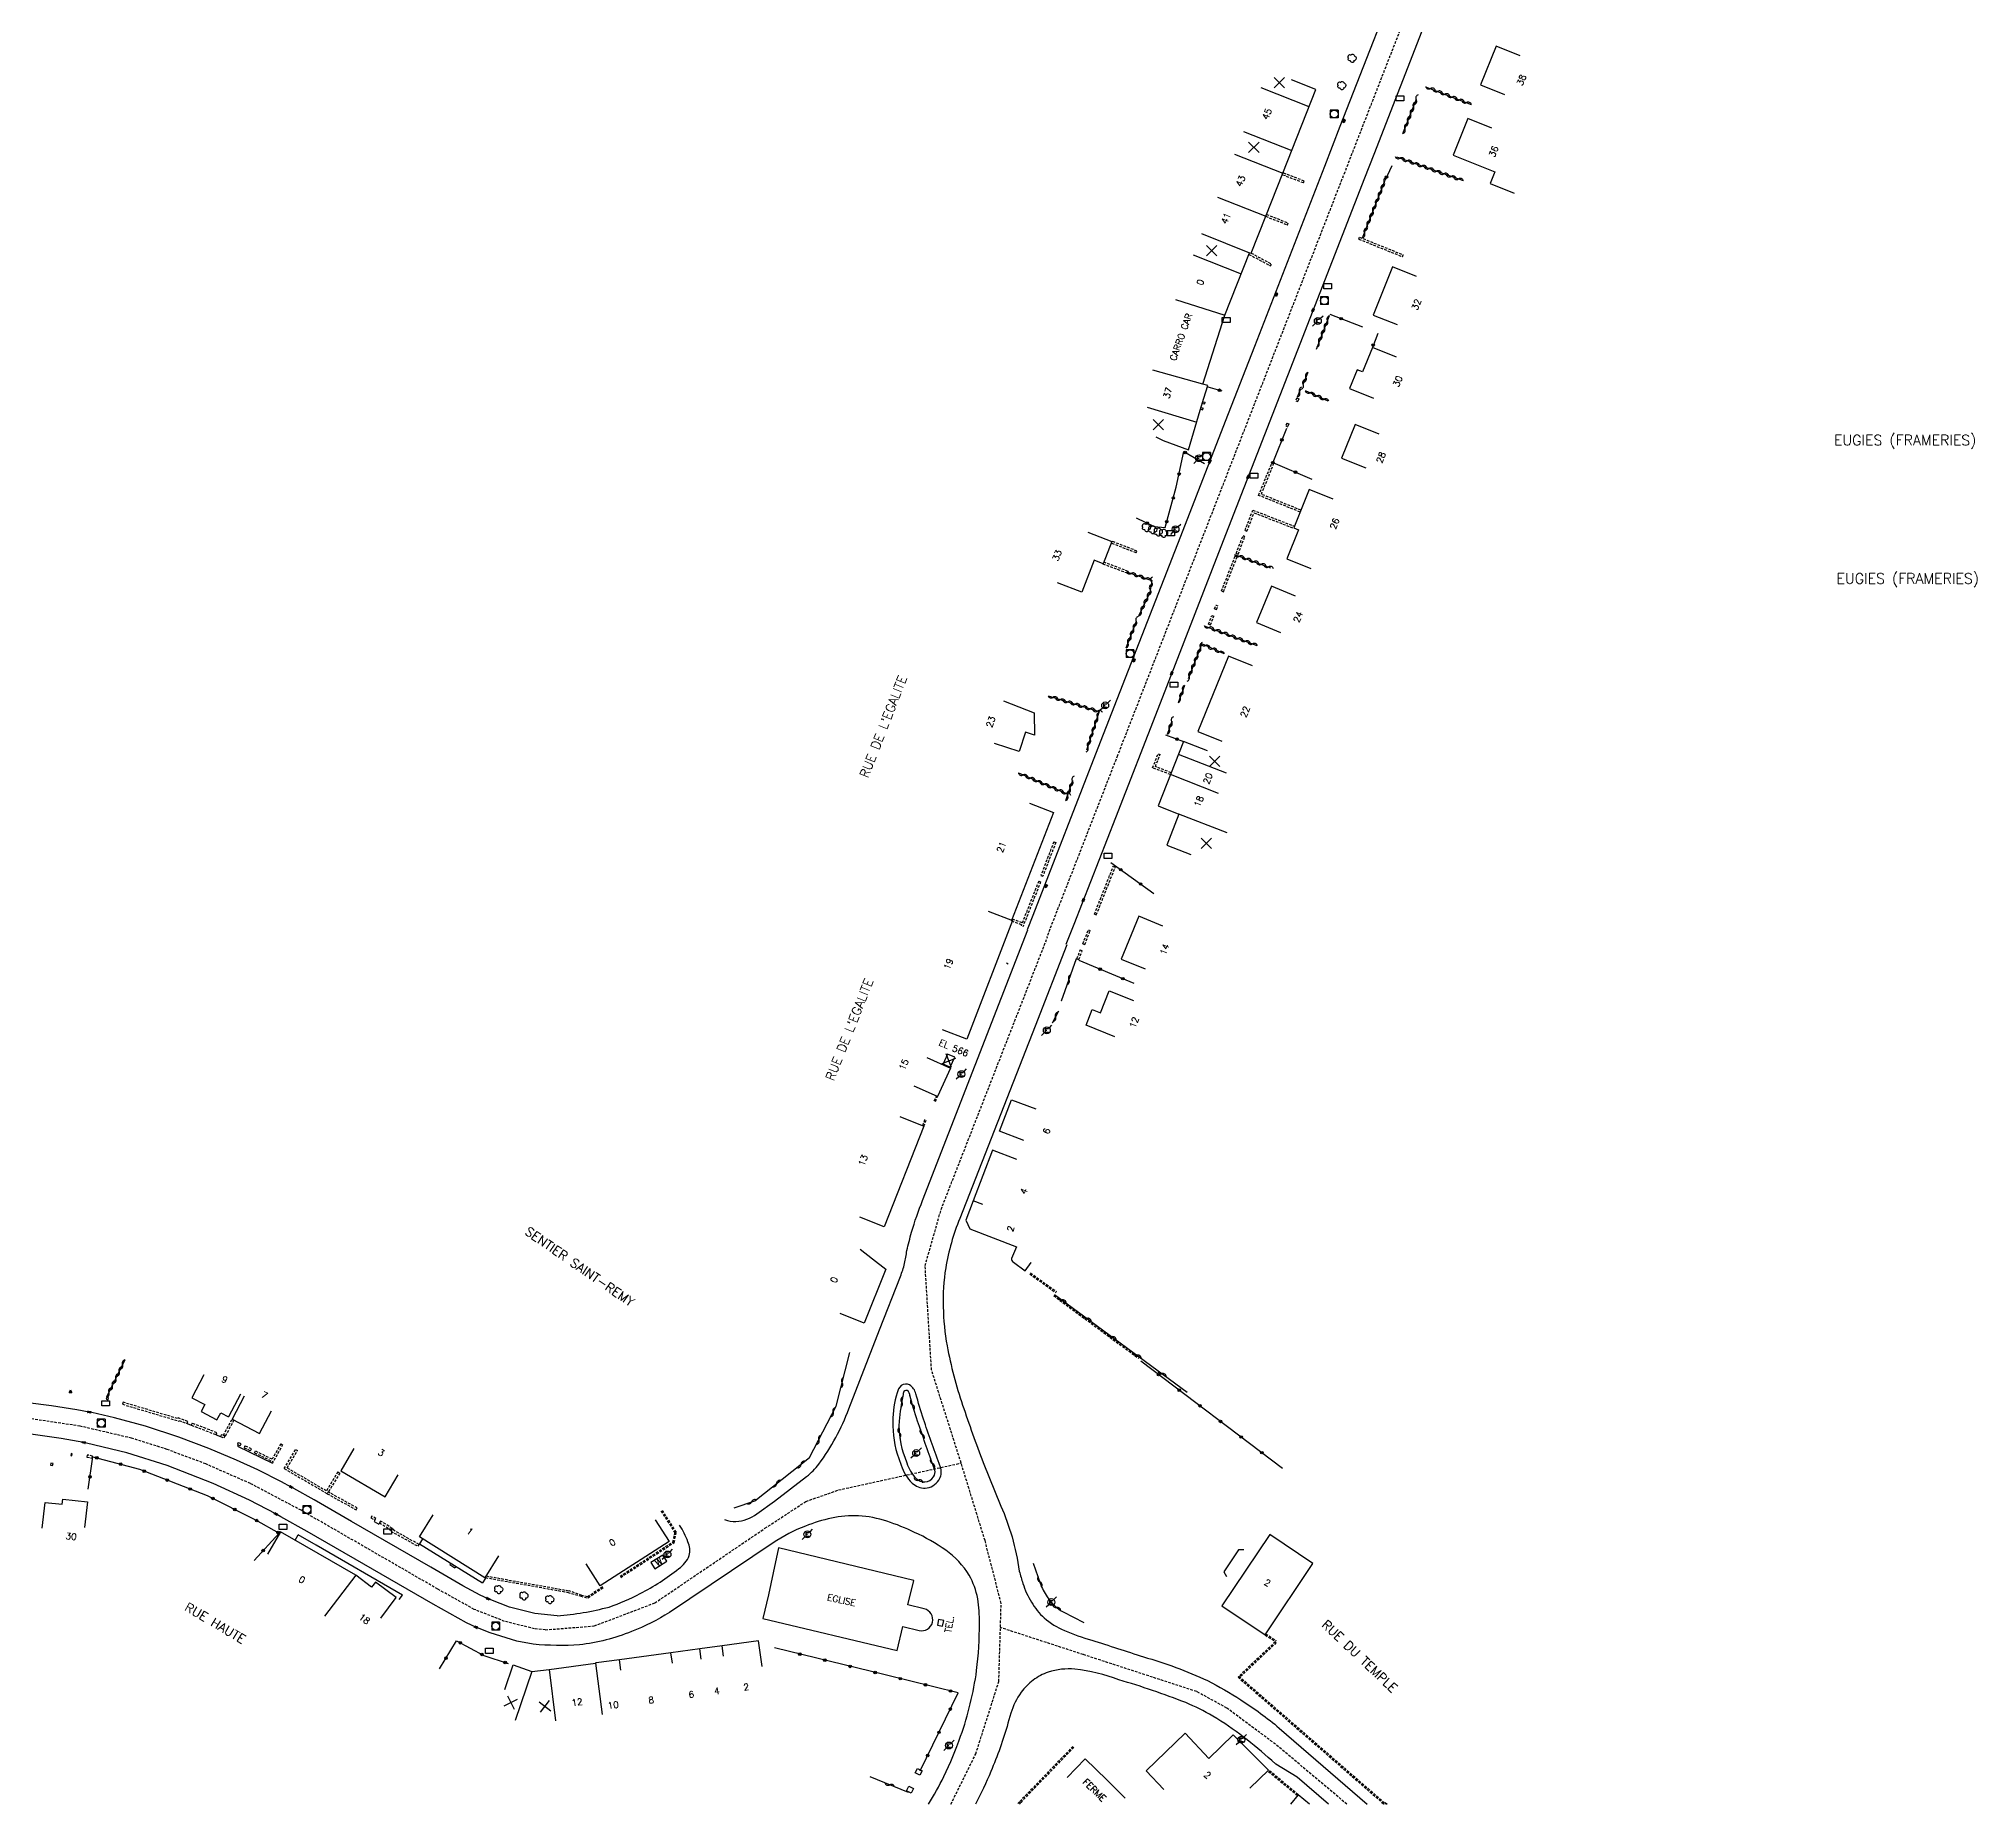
# Model space of a CAD drawing. Header units: millimetres. Extents: x 115000 to 115986, y 120000 to 121000.
# Drawn here: x 115611.5 to 115985.8, y 120000 to 120341 of the extents above; entities that cross this region are included whole.
import ezdxf
from ezdxf.enums import TextEntityAlignment as Align

# ---------------------------------------------------------------- set-up
doc = ezdxf.new("R2010")
doc.units = ezdxf.units.MM
doc.linetypes.add('DASHED', pattern=[0.75, 0.5, -0.25])
doc.layers.get('0').update_dxf_attribs({"linetype": 'CONTINUOUS'})
for name, color, linetype in [('W0001', 6, 'DASHED'), ('W0008', 7, 'CONTINUOUS'), ('W0100', 7, 'CONTINUOUS'), ('W0105', 7, 'CONTINUOUS'), ('W0112', 1, 'DASHED'), ('W0300', 7, 'CONTINUOUS'), ('W0310', 3, 'CONTINUOUS'), ('W0322', 7, 'CONTINUOUS'), ('W0400', 7, 'CONTINUOUS'), ('W0420', 7, 'CONTINUOUS'), ('W0471', 7, 'CONTINUOUS'), ('W0851', 7, 'CONTINUOUS'), ('W0980', 7, 'CONTINUOUS'), ('W0984', 7, 'CONTINUOUS'), ('W0989', 7, 'CONTINUOUS'), ('W0991', 7, 'CONTINUOUS'), ('W1102', 7, 'CONTINUOUS'), ('W1471', 7, 'CONTINUOUS')]:
    doc.layers.add(name, color=color, linetype=linetype)
doc.styles.get("Standard").update_dxf_attribs({"font": 'romans.shx', "width": 0.85})

# ---------------------------------------------------------------- blocks, each defined once
blk = doc.blocks.new('T300')
for p, q in [((-0.8, 0.51), (-0.86, 0.34)), ((-0.86, 0.34), (-0.86, 0.17)), ((-0.86, 0.17), (-0.74, 0.06)), ((-0.69, 0.63), (-0.8, 0.51)), ((-0.8, -0.06), (-0.74, 0.06)), ((-0.74, 0.06), (-0.69, 0.11)), ((-0.57, 0.69), (-0.69, 0.63)), ((-0.46, 0.69), (-0.57, 0.69)), ((-0.29, 0.63), (-0.46, 0.69)), ((-0.29, 0.63), (-0.17, 0.74)), ((-0.23, 0.57), (-0.29, 0.63)), ((-0.17, 0.74), (-0.06, 0.8)), ((-0.06, 0.8), (0.06, 0.8)), ((0.06, 0.8), (0.23, 0.74)), ((0.23, 0.74), (0.34, 0.63)), ((0.34, 0.63), (0.4, 0.51)), ((0.46, 0.46), (0.34, 0.46)), ((0.4, 0.51), (0.4, 0.46)), ((0.57, 0.4), (0.46, 0.46)), ((0.57, 0.4), (0.69, 0.29)), ((0.69, 0.29), (0.74, 0.17)), ((0.74, 0.06), (0.69, -0.17)), ((0.74, 0.17), (0.74, 0.06)), ((-0.8, -0.17), (-0.8, -0.06)), ((-0.8, -0.23), (-0.8, -0.17)), ((-0.74, -0.34), (-0.8, -0.23)), ((-0.69, -0.4), (-0.74, -0.34)), ((-0.51, -0.46), (-0.69, -0.4)), ((-0.4, -0.46), (-0.51, -0.46)), ((-0.4, -0.46), (-0.34, -0.46)), ((-0.34, -0.46), (-0.34, -0.4)), ((-0.34, -0.51), (-0.34, -0.46)), ((-0.29, -0.63), (-0.34, -0.51)), ((-0.17, -0.74), (-0.29, -0.63)), ((-0.06, -0.8), (-0.17, -0.74)), ((0.06, -0.8), (-0.06, -0.8)), ((0.17, -0.74), (0.06, -0.8)), ((0.23, -0.69), (0.17, -0.74)), ((0.29, -0.46), (0.23, -0.46)), ((0.29, -0.63), (0.23, -0.69)), ((0.46, -0.4), (0.29, -0.46)), ((0.34, -0.51), (0.29, -0.63)), ((0.34, -0.51), (0.34, -0.46)), ((0.57, -0.34), (0.46, -0.4)), ((0.63, -0.29), (0.57, -0.34)), ((0.69, -0.17), (0.63, -0.29))]:
    blk.add_line(p, q)
blk = doc.blocks.new('T400')
for p, q in [((-0.15, 0.3), (0.15, 0.3)), ((-0.15, -0.25), (-0.15, 0.3)), ((-0.15, 0.15), (0.15, 0.15)), ((-0.15, 0), (0.15, 0)), ((0.15, 0.3), (0.15, -0.25)), ((-0.15, -0.15), (0.15, -0.15)), ((-0.15, -0.25), (-0.15, -0.3)), ((-0.15, -0.3), (0.15, -0.3)), ((0.15, -0.3), (0.15, -0.25))]:
    blk.add_line(p, q)
blk = doc.blocks.new('T420')
for p, q in [((0.75, 0.75), (-0.75, 0.75)), ((-0.75, 0.75), (-0.75, -0.75)), ((0.75, 0.75), (0.75, -0.75)), ((0.75, -0.75), (-0.75, -0.75))]:
    blk.add_line(p, q)
blk.add_ellipse((0, 0), major_axis=(-0.53, 0.53), ratio=1, start_param=3.926991, end_param=10.210176)
blk = doc.blocks.new('T471')
for p, q in [((-0.333334, 0.333334), (-0.333334, -0.333334)), ((-0.333334, 0.333334), (0.333334, 0.333334)), ((-0.333334, 0), (0, 0)), ((0.500001, 0.500001), (1.000002, 1.000002)), ((-0.500001, -0.500001), (-1.000002, -1.000002)), ((-0.333334, -0.333334), (0.333334, -0.333334))]:
    blk.add_line(p, q)
blk.add_ellipse((0, 0), major_axis=(0.471405, 0.471405), ratio=1, start_param=5.4977871438, end_param=11.780972451)
blk = doc.blocks.new('t991o')
at = {"color": 0, "linetype": 'Continuous'}
for p, q in [((-1, 1), (1, -1)), ((-1, -1), (1, 1))]:
    blk.add_line(p, q, dxfattribs=at)
blk = doc.blocks.new('t310o')
at = {"color": 0, "linetype": 'Continuous'}
for centre, start, end in [((-0.5, 0.38), 216.8699, 323.1304), ((0.5, -0.37), 36.8699, 143.1303)]:
    blk.add_arc(centre, 0.625, start, end, dxfattribs=at)
blk = doc.blocks.new('t322o')
at = {"color": 0, "linetype": 'Continuous'}
for radius in [0.25, 0.15]:
    blk.add_circle((0, 0), radius, dxfattribs=at)
blk = doc.blocks.new('t112o')
at = {"color": 0, "linetype": 'Continuous'}
for p, q in [((-0.5, 0.5), (0.5, 0.5)), ((-0.5, -0.5), (-0.5, 0.5)), ((0.5, 0.5), (0.5, -0.5)), ((0.5, -0.5), (-0.5, -0.5))]:
    blk.add_line(p, q, dxfattribs=at)
blk = doc.blocks.new('T851')
for p, q in [((-0.25, -0.15), (0, 0.32)), ((0, 0.32), (0.25, -0.15)), ((-0.25, -0.15), (0.25, -0.15))]:
    blk.add_line(p, q)
for major_axis in [(-0.106, 0.106), (-0.0354, 0.0354), (-0.0236, 0.0236)]:
    blk.add_ellipse((0, 0), major_axis=major_axis, ratio=1, start_param=3.926991, end_param=10.210176)
blk = doc.blocks.new('T1471')
at = {"color": 0, "linetype": 'Continuous', "flags": 128}
blk.add_lwpolyline([(-0.75, -0.5), (-0.75, 0.5), (0.75, 0.5), (0.75, -0.5), (-0.75, -0.5)], dxfattribs=at)

msp = doc.modelspace()

# ---------------------------------------------------------------- linework, layer by layer
at = {"layer": 'W0001'}
for points in [[(115896.71, 120769.54), (115900.28, 120739.65), (115908.74, 120669.82), (115915.12, 120616.82), (115920.83, 120569.42), (115924.25, 120541.3), (115926.36, 120520.09), (115926.47, 120504.11), (115925.34, 120490.25), (115921.12, 120467.05), (115917.04, 120453.22), (115908.91, 120431.47), (115901.46, 120412.31), (115882.21, 120362.89), (115863.67, 120315.29), (115841.37, 120258.03), (115819.78, 120202.56), (115806.13, 120167.52)], [(115787.61, 120000), (115792.42, 120009.73), (115796.88, 120023.73), (115797.32, 120038.81), (115794.21, 120050.92), (115789.59, 120065.92), (115783.87, 120083.9), (115782.64, 120104.04), (115785.73, 120114.91), (115806.26, 120167.47), (115806.26, 120167.47)], [(115709.29, 120033.69), (115707.2, 120033.89), (115701.43, 120035.33), (115695.54, 120037.65), (115688.5, 120041.57), (115674.79, 120049.49), (115662.12, 120056.78), (115652.34, 120061.95), (115643.71, 120065.74), (115636.25, 120068.54), (115629.37, 120070.71), (115619.43, 120073.04), (115609.53, 120074.52), (115600.35, 120074.66), (115592.15, 120073.72), (115585.49, 120072.03), (115581.22, 120069.68), (115575.18, 120066.34), (115568.98, 120061.63), (115557.27, 120051.01), (115540.72, 120035.66), (115515.32, 120012.21), (115501.53, 120000)], [(115709.29, 120033.69), (115718.75, 120034.45), (115730.44, 120038.89), (115751.7, 120053.3), (115759.63, 120058.5), (115765.93, 120060.71), (115789.59, 120065.92), (115789.59, 120065.92)], [(115864.1, 120000), (115850.3, 120011.59), (115840.91, 120018.58), (115835.08, 120021.76), (115813.18, 120028.91), (115797.18, 120034.13), (115797.18, 120034.13)]]:
    msp.add_lwpolyline(points, dxfattribs=at)
at = {"layer": 'W0008'}
for points in [[(115802.43, 120168.98), (115803.51, 120171.76), (115816.08, 120204.08), (115832.45, 120246.12), (115840.64, 120267.17), (115846.3, 120281.67), (115859.82, 120316.43), (115862.82, 120324.16), (115876.35, 120358.84)], [(115879.47, 120344.86), (115869.29, 120318.7), (115867.51, 120314.14), (115852.61, 120275.9), (115839.77, 120242.92), (115827.57, 120211.55), (115819.38, 120190.52), (115811.35, 120169.94), (115809.84, 120166.07)], [(115711.59, 120036.42), (115711.58, 120036.42), (115707.25, 120036.83), (115702.4, 120038.09), (115698.76, 120039.47), (115698.23, 120039.69), (115696.71, 120040.39), (115693.34, 120042.2), (115687.15, 120045.78), (115671.83, 120054.63), (115664.63, 120058.78), (115660.74, 120060.98), (115660.22, 120061.26), (115658.33, 120062.29), (115653.8, 120064.57), (115649.66, 120066.49), (115644.28, 120068.74), (115638.51, 120070.91), (115632.1, 120073.01), (115626.06, 120074.65), (115621.69, 120075.65), (115621.2, 120075.75), (115618.83, 120076.18), (115613.93, 120076.99), (115609.36, 120077.54)], [(115706.97, 120030.92), (115703.76, 120031.51), (115698.65, 120033.12), (115695.87, 120034.21), (115694.07, 120035.05), (115687.64, 120038.63), (115674.23, 120046.37), (115663.32, 120052.66), (115658.24, 120055.55), (115657.23, 120056.08), (115652.14, 120058.74), (115645.14, 120061.98), (115636.28, 120065.43), (115628.47, 120067.91), (115620.7, 120069.77), (115620.16, 120069.89), (115615.78, 120070.68), (115609.49, 120071.55)], [(115844.17, 120049.17), (115843.16, 120049.13), (115840.33, 120044.9), (115840.81, 120044.01), (115840.81, 120044.01)]]:
    msp.add_lwpolyline(points, dxfattribs=at)
for points in [[(115743.92, 120055.03, 0.1129), (115746.11, 120054.61, 0.1492), (115750.12, 120056.11), (115753.52, 120058.56), (115759.76, 120063.28, 0.0663), (115762.09, 120065.71, 0.0413), (115765.39, 120070.84, 0.0307), (115767.92, 120076.38), (115773.83, 120091.63), (115777.87, 120101.97, 0.034), (115778.66, 120104.46, 0.0195), (115779.12, 120106.94, -0.0114), (115780.02, 120110.51, -0.024), (115782.14, 120116.63), (115802.5, 120168.94), (115802.5, 120168.94)], [(115810.01, 120166), (115803.87, 120150.33), (115789.32, 120113.18, 0.0532), (115786.61, 120103.61, 0.0463), (115786.12, 120096.07, 0.0372), (115786.89, 120088.53, 0.0359), (115789.88, 120077.12, 0.0095), (115793.84, 120066.02), (115797.28, 120057.61, -0.0273), (115799.44, 120051.65, -0.0267), (115800.83, 120045.01, 0.0152), (115801.52, 120042.65, 0.0541), (115803.17, 120039.04, 0.0741), (115805.65, 120035.99, 0.0769), (115809.53, 120033.55, 0.034), (115814.81, 120031.72, 0.0019), (115824.82, 120028.48, -0.0376), (115837.18, 120023.9, -0.0291), (115843.6, 120020.15, -0.0347), (115851.03, 120014.71), (115868, 120000)], [(115778.01, 120065.48, 0.1191), (115780.13, 120062.02, 0.184), (115782.66, 120061.06, 0.2391), (115785.26, 120062.61, 0.2221), (115785.64, 120064.92), (115785.34, 120065.81, -0.0034), (115782.31, 120074.39, -0.0086), (115780.85, 120079.27, 0.1902), (115779.65, 120081, 0.2423), (115778.02, 120080.88, 0.1672), (115777.23, 120079.49, 0.0733), (115776.4, 120073.96, 0.0883), (115777.53, 120066.8), (115778.01, 120065.48), (115778.01, 120065.48)], [(115783.26, 120000, 0.026834), (115786.26, 120005.36, 0.0304), (115789.5, 120013.16, 0.0516), (115792.58, 120025.83, 0.032), (115793.11, 120034.97, 0.0459), (115792.79, 120039.71, 0.0849), (115791.15, 120044.23, 0.1047), (115786.62, 120049.06, 0.0466), (115780.6, 120052.51, 0.034), (115775.25, 120054.67, 0.0653), (115769.77, 120055.71, 0.0622), (115764.58, 120055.26, 0.0426), (115759.51, 120053.73, 0.0545), (115753.27, 120050.49), (115733.27, 120037.07, -0.0548), (115725.94, 120033.36, -0.069), (115715.91, 120030.79, -0.041), (115706.97, 120030.92), (115706.97, 120030.92)], [(115711.58, 120036.42, 0.049437), (115721.59, 120038.1, 0.0449), (115727.61, 120040.7, 0.0513), (115735.05, 120045.52, 0.1495), (115737.1, 120048.03, 0.1469), (115736.84, 120050.71, 0.0527), (115735.23, 120053.89), (115735.23, 120053.89)], [(115860.53, 120000), (115854.5, 120005.22), (115850.38, 120007.72), (115849.57, 120008.46, 0.0217), (115844.12, 120012.97, 0.0306), (115838.22, 120017.02, 0.0321), (115832.98, 120019.63, 0.0229), (115820.07, 120024.03, 0.0597), (115811.55, 120026.1, 0.1016), (115806.41, 120025.51, 0.0765), (115803.51, 120023.96, 0.072), (115801.18, 120021.62, 0.0891), (115799.21, 120017.58), (115798.64, 120015.63, -0.0282), (115795.33, 120006.31, -0.022969), (115792.37, 120000, -0.0304)]]:
    msp.add_lwpolyline(points, format="xyb", dxfattribs=at)
at = {"layer": 'W0100'}
for p, q in [((115643.32, 120082.95), (115641.02, 120078.5)), ((115641.02, 120078.5), (115643.53, 120077.21)), ((115643.53, 120077.21), (115642.82, 120075.84)), ((115650.44, 120079.22), (115648.08, 120074.82)), ((115612.15, 120053.33), (115612.7, 120058.3)), ((115612.7, 120058.3), (115615.99, 120057.94)), ((115615.99, 120057.94), (115616.1, 120058.95)), ((115616.1, 120058.95), (115620.85, 120058.43)), ((115620.85, 120058.43), (115620.31, 120053.46))]:
    msp.add_line(p, q, dxfattribs=at)
for points in [[(115897.54, 120337.76), (115892.9, 120339.63), (115889.89, 120332.16), (115894.53, 120330.29)], [(115827.22, 120264.15), (115828.63, 120263.43), (115833.5, 120261.64), (115835.78, 120269.29), (115836.48, 120271.62), (115837.21, 120274.08), (115836.25, 120274.35), (115840.51, 120287.63), (115845.3, 120299.72), (115845.58, 120299.61), (115848.41, 120306.76), (115851.7, 120315.08), (115858.07, 120331.26), (115853.42, 120333.09)], [(115892.07, 120323.77), (115887.43, 120325.63), (115884.6, 120318.58), (115892.67, 120315.34), (115891.77, 120313.1), (115896.41, 120311.23)], [(115877.51, 120295.14), (115872.87, 120296.98), (115869.17, 120287.66), (115873.82, 120285.82)], [(115873.64, 120279.56), (115869.01, 120281.43), (115867.1, 120276.7), (115866.08, 120277.1), (115864.61, 120273.48), (115869.24, 120271.6)], [(115870.32, 120264.66), (115865.68, 120266.51), (115863.08, 120260), (115867.72, 120258.15)], [(115861.47, 120252.13), (115856.83, 120253.99), (115853.84, 120246.54), (115854.72, 120246.19), (115852.47, 120240.59), (115857.11, 120238.72)], [(115814.05, 120245.75), (115818.71, 120243.95), (115817.04, 120239.63), (115815.27, 120240.32), (115812.88, 120234.16), (115808.22, 120235.97)], [(115854.16, 120233.38), (115849.54, 120235.29), (115846.65, 120228.29), (115851.26, 120226.37)], [(115845.87, 120219.92), (115841.24, 120221.8), (115835.31, 120207.22), (115839.94, 120205.34)], [(115797.75, 120213.12), (115803.68, 120210.82), (115803.73, 120206.5), (115802.01, 120207.07), (115800.77, 120203.35), (115796.03, 120204.94)], [(115837.17, 120203.46), (115832.51, 120205.29), (115827.64, 120192.85), (115831.66, 120191.27), (115829.31, 120185.28), (115833.97, 120183.46)], [(115802.77, 120193.37), (115807.43, 120191.56), (115799.34, 120170.72), (115799.31, 120170.65)], [(115794.83, 120172.52), (115799.5, 120170.73), (115790.69, 120147.79), (115786.02, 120149.58), (115786.02, 120149.58)], [(115828.52, 120169.65), (115823.88, 120171.53), (115820.51, 120163.23), (115825.15, 120161.35)], [(115819.29, 120148.27), (115813.71, 120150.48), (115814.91, 120153.51), (115816.53, 120152.87), (115818.21, 120157.12), (115822.86, 120155.27), (115822.86, 120155.27)], [(115782.94, 120144.22), (115787.51, 120142.19), (115785.06, 120136.69), (115780.49, 120138.72), (115780.49, 120138.72)], [(115787.49, 120142.39), (115788.35, 120144.29), (115786.99, 120144.91), (115786.12, 120143.02), (115787.49, 120142.39), (115787.49, 120142.39)], [(115777.75, 120132.83), (115782.4, 120130.99), (115774.7, 120111.55), (115770.05, 120113.39), (115770.05, 120113.39)], [(115801.68, 120128.23), (115797, 120130), (115799.31, 120136.1), (115803.99, 120134.33), (115803.99, 120134.33)], [(115770.1, 120107.22), (115772.47, 120105.38), (115775.04, 120103.37), (115770.87, 120092.93), (115766.23, 120094.79), (115766.23, 120094.79)], [(115651.12, 120078.81), (115648.79, 120074.39), (115654.06, 120071.6), (115656.4, 120076.02)], [(115642.82, 120075.84), (115645.85, 120074.27), (115646.6, 120075.61), (115648.08, 120074.82)], [(115672.31, 120068.73), (115669.77, 120064.42), (115678.35, 120059.36), (115680.89, 120063.66)], [(115700.26, 120047.98), (115697.61, 120043.74), (115684.99, 120051.64), (115687.64, 120055.88)], [(115730.48, 120054.95), (115733.18, 120050.74), (115719.87, 120042.22), (115717.17, 120046.43), (115717.17, 120046.43)], [(115677.55, 120035.93), (115680.51, 120039.96), (115676.48, 120042.91), (115675.75, 120041.93), (115672.67, 120044.27), (115658.13, 120052.63), (115655.64, 120048.29)], [(115849.18, 120052.1), (115839.95, 120038.31), (115848.29, 120032.71), (115857.52, 120046.5), (115849.18, 120052.1), (115849.18, 120052.1)], [(115730.46, 120045.49), (115732.77, 120046.96), (115731.99, 120048.14), (115729.68, 120046.67), (115730.46, 120045.49), (115730.46, 120045.49)], [(115786.02, 120034.41), (115786.23, 120035.47), (115785.23, 120035.66), (115785.02, 120034.6), (115786.02, 120034.41), (115786.02, 120034.41)], [(115751.16, 120026.6), (115750.49, 120031.56), (115743.42, 120030.61), (115739.1, 120030.01), (115733.55, 120029.24), (115723.59, 120027.87), (115719.08, 120027.3), (115718.93, 120027.28)], [(115701.46, 120022.17), (115703.09, 120026.9), (115706.71, 120025.66), (115710.04, 120026.06), (115718.95, 120027.25)], [(115828.76, 120002.83), (115825.3, 120006.43), (115832.87, 120013.71), (115837.4, 120008.86), (115842.15, 120013.41), (115848.98, 120006.59), (115845.37, 120003.13), (115845.37, 120003.13)], [(115810.07, 120005.19), (115813.57, 120008.76), (115817.71, 120004.69), (115821.28, 120001.18), (115821.28, 120001.18)], [(115856.9, 120000), (115854.7, 120001.83), (115853.17, 120000)]]:
    msp.add_lwpolyline(points, dxfattribs=at)
for points in [[(115800.32, 120124.56), (115795.64, 120126.33), (115791.92, 120116.56), (115790.5, 120112.84), (115791.26, 120111.16), (115800.27, 120107.65), (115799.31, 120105.41, 0.2987), (115799.7, 120104.73), (115801.93, 120103.04), (115803.14, 120104.63), (115803.14, 120104.63)], [(115754.33, 120049.53), (115753.32, 120044.69), (115752.36, 120040.48), (115751.28, 120035.91), (115777.21, 120029.71), (115778.31, 120034.31), (115781.47, 120033.56, 0.9968), (115782.47, 120037.75), (115779.3, 120038.51), (115780.43, 120043.23), (115754.33, 120049.53), (115754.33, 120049.53)]]:
    msp.add_lwpolyline(points, format="xyb", dxfattribs=at)
at = {"layer": 'W0105'}
for p, q in [((115640.09, 120073.56), (115640.92, 120073.24)), ((115645.72, 120071.39), (115646.58, 120071.07)), ((115650, 120069.43), (115649.87, 120069.17)), ((115649.87, 120069.17), (115656.57, 120065.89)), ((115656.7, 120066.15), (115656.57, 120065.89)), ((115676.38, 120054.87), (115676.22, 120054.59)), ((115676.22, 120054.59), (115677.12, 120054.1)), ((115677.27, 120054.35), (115677.12, 120054.1)), ((115660.96, 120051), (115661.56, 120052.03)), ((115685.57, 120051.28), (115684.96, 120050.3)), ((115684.96, 120050.3), (115697.15, 120042.75)), ((115690.99, 120046.57), (115690.82, 120046.29)), ((115690.82, 120046.29), (115691.84, 120045.68)), ((115692, 120045.94), (115691.84, 120045.68)), ((115697.73, 120043.67), (115697.15, 120042.75)), ((115681.07, 120039.54), (115681.71, 120040.41))]:
    msp.add_line(p, q, dxfattribs=at)
msp.add_lwpolyline([(115681.71, 120040.41), (115665.03, 120050.07), (115661.56, 120052.03)], dxfattribs=at)
at = {"layer": 'W0112'}
for p, q in [((115855.71, 120313.19), (115851.58, 120314.78)), ((115855.85, 120313.56), (115851.73, 120315.15)), ((115855.71, 120313.19), (115855.85, 120313.56)), ((115848.4, 120306.75), (115852.59, 120305.1)), ((115848.55, 120307.12), (115852.73, 120305.48)), ((115852.59, 120305.1), (115852.73, 120305.48)), ((115866.4, 120302.34), (115866.54, 120302.71)), ((115845.17, 120299.4), (115849.36, 120297.17)), ((115845.59, 120299.64), (115849.55, 120297.52)), ((115849.36, 120297.17), (115849.55, 120297.52)), ((115874.81, 120298.95), (115874.96, 120299.32)), ((115854.45, 120271.67), (115854.82, 120271.51)), ((115835.88, 120269.48), (115836.27, 120269.37)), ((115835.97, 120269.79), (115836.36, 120269.68)), ((115836.26, 120270.61), (115836.65, 120270.55)), ((115836.3, 120270.9), (115836.7, 120270.85)), ((115854.23, 120271.13), (115854.6, 120270.98)), ((115852.29, 120266.26), (115852.66, 120266.11)), ((115852.51, 120266.81), (115852.88, 120266.66)), ((115849.57, 120259.02), (115849.94, 120258.87)), ((115844.03, 120245.06), (115844.4, 120244.92)), ((115844.42, 120246.08), (115844.79, 120245.93)), ((115823.41, 120241.72), (115818.58, 120243.6)), ((115818.72, 120243.97), (115818.71, 120243.95)), ((115823.55, 120242.09), (115818.72, 120243.97)), ((115823.41, 120241.72), (115823.55, 120242.09)), ((115842.58, 120241.26), (115842.95, 120241.11)), ((115842.71, 120241.63), (115843.08, 120241.49)), ((115817.01, 120239.56), (115817.04, 120239.63)), ((115821.69, 120237.78), (115817.01, 120239.56)), ((115821.83, 120238.16), (115817.16, 120239.93)), ((115821.83, 120238.16), (115821.69, 120237.78)), ((115839.87, 120234.37), (115840.24, 120234.23)), ((115838.54, 120230.92), (115838.91, 120230.78)), ((115838.82, 120231.66), (115839.19, 120231.52)), ((115837.36, 120227.96), (115837.74, 120227.81)), ((115838.02, 120229.64), (115838.4, 120229.49)), ((115827.63, 120202.9), (115828, 120202.76)), ((115807.48, 120185.93), (115807.86, 120185.79)), ((115804.58, 120178.33), (115804.95, 120178.18)), ((115804.99, 120179.4), (115805.37, 120179.26)), ((115819, 120181.23), (115819.38, 120181.08)), ((115799.31, 120170.65), (115801.26, 120169.94)), ((115799.46, 120171.03), (115801.41, 120170.31)), ((115815.33, 120171.94), (115815.7, 120171.79)), ((115814.17, 120168.94), (115814.54, 120168.8)), ((115811.96, 120163.33), (115812.34, 120163.19)), ((115812.61, 120165.02), (115812.98, 120164.88)), ((115813.11, 120166.23), (115813.48, 120166.08)), ((115798.33, 120162.51), (115798.7, 120162.36)), ((115784.41, 120135.86), (115784.84, 120136.8)), ((115784.63, 120135.75), (115785.06, 120136.69)), ((115782.17, 120131.08), (115782.62, 120132.3)), ((115782.4, 120130.99), (115782.85, 120132.21)), ((115802.86, 120102.43), (115807.87, 120098.83)), ((115803, 120102.63), (115808.01, 120099.03)), ((115807.45, 120098.23), (115823.89, 120086.11)), ((115807.6, 120098.43), (115824.03, 120086.31)), ((115624.49, 120078.23), (115624.86, 120078.13)), ((115624.86, 120078.13), (115624.96, 120078.51)), ((115638.55, 120074.14), (115640.09, 120073.56)), ((115640.92, 120073.24), (115645.72, 120071.39)), ((115647.11, 120071.26), (115648.79, 120074.38)), ((115648.79, 120074.38), (115649.14, 120074.2)), ((115645.72, 120071.39), (115645.87, 120071.77)), ((115646.58, 120071.07), (115647.29, 120070.77)), ((115647.29, 120070.77), (115647.44, 120071.14)), ((115649.81, 120069.53), (115650.34, 120069.26)), ((115650.34, 120069.26), (115650.52, 120069.62)), ((115658.21, 120069.65), (115656.56, 120066.67)), ((115658.56, 120069.46), (115656.73, 120066.14)), ((115658.21, 120069.65), (115658.56, 120069.46)), ((115613.77, 120065.91), (115613.7, 120065.52)), ((115614.22, 120065.83), (115613.77, 120065.91)), ((115617.74, 120067.75), (115617.68, 120067.35)), ((115617.93, 120067.72), (115617.74, 120067.75)), ((115620.81, 120067.46), (115620.74, 120067.06)), ((115621.86, 120067.27), (115620.81, 120067.46)), ((115651.1, 120068.88), (115652.35, 120068.29)), ((115652.35, 120068.29), (115652.52, 120068.65)), ((115653.13, 120067.9), (115653.31, 120068.26)), ((115653.13, 120067.9), (115656.73, 120066.14)), ((115653.31, 120068.26), (115656.56, 120066.67)), ((115658.87, 120064.84), (115661.06, 120068.52)), ((115659.42, 120064.98), (115661.4, 120068.31)), ((115661.06, 120068.52), (115661.4, 120068.31)), ((115658.87, 120064.84), (115667.18, 120060)), ((115659.42, 120064.98), (115667.04, 120060.55)), ((115669.24, 120064.19), (115667.04, 120060.55)), ((115669.59, 120063.98), (115667.18, 120060)), ((115669.24, 120064.19), (115669.59, 120063.98)), ((115667.14, 120059.98), (115672.79, 120056.88)), ((115672.79, 120056.88), (115672.98, 120057.23)), ((115675.59, 120055.31), (115676.38, 120054.87)), ((115676.38, 120054.87), (115676.58, 120055.22)), ((115734.39, 120052.42), (115731.69, 120056.63)), ((115734.6, 120052.55), (115731.9, 120056.76)), ((115679.47, 120052.76), (115684.71, 120049.83)), ((115723.72, 120044.03), (115734.03, 120050.76)), ((115723.85, 120043.82), (115734.17, 120050.55)), ((115733.92, 120050.6), (115734.35, 120052.61)), ((115734.17, 120050.55), (115734.6, 120052.55)), ((115713.77, 120040.85), (115697.62, 120043.74)), ((115697.84, 120044.11), (115713.89, 120041.23)), ((115716.29, 120040.1), (115713.77, 120040.85)), ((115716.35, 120040.34), (115713.89, 120041.23)), ((115717.34, 120039.8), (115716.29, 120040.1)), ((115717.41, 120040.04), (115716.35, 120040.34)), ((115720.3, 120042), (115717.41, 120040.04)), ((115720.44, 120041.79), (115717.55, 120039.84)), ((115848.29, 120032.71), (115850.28, 120031.4)), ((115848.43, 120032.92), (115850.42, 120031.61)), ((115850.28, 120031.4), (115843.07, 120024.54)), ((115850.45, 120031.22), (115843.24, 120024.36)), ((115843.07, 120024.54), (115871.29, 120000)), ((115843.23, 120024.73), (115871.67, 120000)), ((115811.17, 120011.17), (115800.87, 120000.48)), ((115811.35, 120010.99), (115801.05, 120000.3)), ((115854.54, 120001.64), (115848.82, 120006.4)), ((115854.7, 120001.83), (115848.98, 120006.59)), ((115800.87, 120000.48), (115800.43, 120000)), ((115801.05, 120000.31), (115800.77, 120000)), ((115871.26, 120000), (115871.25, 120000))]:
    msp.add_line(p, q, dxfattribs=at)
for points in [[(115866.4, 120302.34), (115874.81, 120298.95)], [(115866.54, 120302.71), (115874.96, 120299.32)], [(115854.45, 120271.67), (115854.23, 120271.13)], [(115854.82, 120271.51), (115854.6, 120270.98)], [(115835.88, 120269.48), (115835.97, 120269.79)], [(115836.26, 120270.61), (115836.3, 120270.9)], [(115836.27, 120269.37), (115836.36, 120269.68)], [(115836.65, 120270.55), (115836.7, 120270.85)], [(115852.51, 120266.81), (115852.29, 120266.26)], [(115852.88, 120266.66), (115852.66, 120266.11)], [(115855.07, 120249.62), (115847.05, 120252.84), (115849.57, 120259.02)], [(115855.22, 120249.99), (115847.57, 120253.06), (115849.94, 120258.87)], [(115844.42, 120246.08), (115845.93, 120250), (115853.97, 120246.87)], [(115844.79, 120245.93), (115846.16, 120249.48), (115853.82, 120246.5)], [(115842.71, 120241.63), (115844.03, 120245.06)], [(115839.87, 120234.37), (115842.58, 120241.26)], [(115843.08, 120241.49), (115844.4, 120244.92)], [(115840.24, 120234.23), (115842.95, 120241.11)], [(115838.54, 120230.92), (115838.82, 120231.66)], [(115838.91, 120230.78), (115839.19, 120231.52)], [(115837.36, 120227.96), (115838.02, 120229.64)], [(115837.74, 120227.81), (115838.4, 120229.49)], [(115830.01, 120198.9), (115826.58, 120200.22), (115827.63, 120202.9)], [(115830.16, 120199.27), (115827.1, 120200.45), (115828, 120202.76)], [(115807.48, 120185.93), (115804.99, 120179.4)], [(115807.86, 120185.79), (115805.37, 120179.26)], [(115804.58, 120178.33), (115801.16, 120169.67)], [(115804.95, 120178.18), (115801.51, 120169.48)], [(115815.33, 120171.94), (115819, 120181.23)], [(115815.7, 120171.79), (115819.38, 120181.08)], [(115813.11, 120166.23), (115814.17, 120168.94)], [(115813.48, 120166.08), (115814.54, 120168.8)], [(115811.96, 120163.33), (115812.61, 120165.02)], [(115812.34, 120163.19), (115812.98, 120164.88)], [(115624.96, 120078.51), (115624.59, 120078.61), (115624.49, 120078.23)], [(115638.26, 120074.51), (115627.73, 120077.65), (115627.62, 120077.27)], [(115627.62, 120077.27), (115638.51, 120074.02), (115638.55, 120074.14)], [(115640.09, 120073.56), (115640.23, 120073.93), (115638.31, 120074.66), (115638.26, 120074.51)], [(115645.87, 120071.77), (115641.07, 120073.61), (115640.92, 120073.24)], [(115649.14, 120074.2), (115647.46, 120071.07), (115647.11, 120071.26)], [(115647.44, 120071.14), (115646.74, 120071.44), (115646.58, 120071.07)], [(115650.52, 120069.62), (115649.99, 120069.88), (115649.81, 120069.53)], [(115652.52, 120068.65), (115651.28, 120069.24), (115651.1, 120068.88)], [(115613.7, 120065.52), (115614.14, 120065.44), (115614.22, 120065.83)], [(115617.68, 120067.35), (115617.88, 120067.32), (115617.93, 120067.72)], [(115620.74, 120067.06), (115621.79, 120066.87), (115621.86, 120067.27)], [(115672.98, 120057.23), (115667.33, 120060.33), (115667.14, 120059.98)], [(115676.58, 120055.22), (115675.78, 120055.66), (115675.59, 120055.31)], [(115679.76, 120053.29), (115677.46, 120054.71), (115677.25, 120054.37)], [(115677.25, 120054.37), (115679.23, 120053.15), (115679.16, 120053.05), (115679.5, 120052.85), (115679.47, 120052.76)], [(115684.71, 120049.83), (115684.9, 120050.18), (115679.97, 120052.94), (115680.01, 120053.03), (115679.71, 120053.2), (115679.76, 120053.29)], [(115871.51, 120000.31), (115871.87, 120000)]]:
    msp.add_lwpolyline(points, dxfattribs=at)
at = {"layer": 'W0310'}
for p, q in [((115879.29, 120331.79), (115888.1, 120328.36)), ((115874.92, 120322.76), (115877.52, 120329.35)), ((115886.59, 120313.62), (115873.72, 120318.19)), ((115867.11, 120302.61), (115871.46, 120313.72)), ((115860.69, 120287.51), (115858.14, 120281.05)), ((115856.55, 120276.6), (115855.6, 120274.23)), ((115854.57, 120271.88), (115855.21, 120273.43)), ((115856.06, 120273.07), (115860.39, 120271.11)), ((115842.4, 120241.42), (115849.35, 120238.87)), ((115821.45, 120223.37), (115823.43, 120228.53)), ((115836.52, 120227.67), (115846.72, 120223.82)), ((115832.75, 120216.11), (115831.48, 120212.77)), ((115829.47, 120206.73), (115830.34, 120209.31)), ((115800.65, 120199.21), (115810.08, 120195.16)), ((115809.82, 120193.87), (115811.17, 120197.82)), ((115628.07, 120085.83), (115624.57, 120078.63))]:
    msp.add_line(p, q, dxfattribs=at)
for points in [[(115821.5, 120238.08), (115826.41, 120236.4), (115826.02, 120234.1), (115823.92, 120229.65)], [(115840.42, 120222.21), (115836.08, 120224.15), (115833.41, 120217.38)], [(115806.38, 120214.12), (115816.26, 120211.07), (115813.82, 120203.64)], [(115811.84, 120163.28), (115808.9, 120155.11), (115808.9, 120155.11)], [(115808.37, 120153.21), (115807.19, 120150.9), (115807.19, 120150.9)], [(115807.64, 120098.49), (115833.23, 120079.62), (115833.23, 120079.62)], [(115745.73, 120057.29), (115749.75, 120058.62), (115760.32, 120066.95), (115765.46, 120076.87), (115768.1, 120087.26), (115768.1, 120087.26)], [(115779.41, 120002.29), (115772, 120005.3), (115772, 120005.3)]]:
    msp.add_lwpolyline(points, dxfattribs=at)
for points in [[(115779.12, 120065.94, 0.1283), (115780.91, 120062.93, 0.1822), (115782.61, 120062.26, 0.2353), (115784.25, 120063.26, 0.2257), (115784.5, 120064.54), (115784.2, 120065.42, -0.0034), (115781.17, 120074.02, -0.0086), (115779.69, 120078.93), (115779.73, 120078.83, 0.2608), (115779.15, 120079.91, 0.1857), (115778.7, 120079.89, 0.2249), (115778.37, 120079.14, 0.0247), (115777.6, 120073.98, 0.0983), (115778.7, 120067.07), (115779.12, 120065.94), (115779.12, 120065.94)], [(115803.48, 120046.59), (115804.87, 120042.7, 0.0623), (115806.2, 120040.07, 0.125), (115809.27, 120037.17), (115813.27, 120035.1), (115813.27, 120035.1)]]:
    msp.add_lwpolyline(points, format="xyb", dxfattribs=at)
at = {"layer": 'W0322'}
for p, q in [((115872.74, 120316.5), (115871.46, 120313.72)), ((115860.78, 120287.85), (115867.09, 120285.37)), ((115870.04, 120284.1), (115869.01, 120281.43)), ((115837.22, 120273.82), (115839.91, 120273.01)), ((115829.05, 120206.59), (115832.51, 120205.29)), ((115818.49, 120181.93), (115826.78, 120175.94)), ((115823.01, 120158.56), (115812.41, 120162.99))]:
    msp.add_line(p, q, dxfattribs=at)
for points in [[(115852.44, 120265.76), (115849.78, 120259.17), (115857.29, 120255.99)], [(115823.41, 120248.51), (115826.86, 120246.85), (115828.99, 120246.65), (115831.15, 120254.4), (115832.58, 120261.29), (115836.58, 120259.01)], [(115824.29, 120085.63), (115851.65, 120064.9), (115851.65, 120064.9)], [(115621.03, 120060.89), (115621.89, 120067.13), (115630.89, 120064.7), (115644.01, 120059.61), (115653.31, 120054.92), (115657.86, 120052.39), (115653.09, 120047.11)], [(115688.88, 120026.18), (115692.13, 120031.58), (115697.4, 120028.75), (115702.09, 120027.19)], [(115781.69, 120006.44), (115789.03, 120021.53), (115774.94, 120024.97), (115753.56, 120030.19), (115753.56, 120030.19)]]:
    msp.add_lwpolyline(points, dxfattribs=at)
at = {"layer": 'W1102'}
for p, q in [((115847.46, 120331.6), (115856.76, 120327.94)), ((115844.13, 120323.16), (115853.44, 120319.49)), ((115842.4, 120318.75), (115851.7, 120315.09)), ((115839.11, 120310.44), (115848.41, 120306.76)), ((115836, 120303.4), (115845.3, 120299.72)), ((115834.38, 120299.31), (115843.67, 120295.62)), ((115830.98, 120290.67), (115840.5, 120287.62)), ((115826.58, 120277.1), (115836.2, 120274.37)), ((115825.52, 120269.85), (115835.1, 120267)), ((115840.85, 120199.16), (115831.54, 120202.81)), ((115839.32, 120195.24), (115830.01, 120198.89)), ((115840.97, 120187.63), (115831.66, 120191.27)), ((115672.67, 120044.27), (115666.62, 120036.31)), ((115706.71, 120025.66), (115703.47, 120016.2)), ((115710.04, 120026.06), (115711.25, 120016.13)), ((115718.95, 120027.25), (115720.27, 120017.34))]:
    msp.add_line(p, q, dxfattribs=at)
for points in [[(115793.79, 120115.85), (115791.92, 120116.56), (115791.92, 120116.56)], [(115723.85, 120025.88), (115723.59, 120027.87), (115723.59, 120027.87)], [(115733.82, 120027.26), (115733.55, 120029.24), (115733.55, 120029.24)], [(115739.37, 120028.03), (115739.1, 120030.01), (115739.1, 120030.01)], [(115743.69, 120028.62), (115743.42, 120030.61), (115743.42, 120030.61)]]:
    msp.add_lwpolyline(points, dxfattribs=at)

# ---------------------------------------------------------------- block references
at = {"layer": 'W0112', "rotation": 63.4349}
for p in [(115781.4, 120006.26), (115779.7, 120002.83)]:
    msp.add_blockref('t112o', p, dxfattribs=at)
at = {"layer": 'W0300'}
for p in [(115865.15, 120337.24), (115863.14, 120331.98), (115825.44, 120246.62), (115826.66, 120246.18), (115827.7, 120245.77), (115828.73, 120245.48), (115700.32, 120041.46), (115705.2, 120040.24), (115710.21, 120039.53)]:
    msp.add_blockref('T300', p, dxfattribs=at)
at = {"layer": 'W0310'}
for p, rotation in [((115880.23, 120331.43), 338.6915144244313), ((115881.62, 120330.88), 338.6915144244313), ((115876.39, 120326.48), 68.47168076589872), ((115876.94, 120327.87), 68.47168076589872), ((115877.49, 120329.27), 68.47168076589872), ((115883.02, 120330.34), 338.6915144244313), ((115884.42, 120329.79), 338.6915144244313), ((115885.82, 120329.25), 338.6915144244313), ((115887.21, 120328.7), 338.6915144244313), ((115875.29, 120323.69), 68.47168076589872), ((115875.84, 120325.08), 68.47168076589872), ((115874.34, 120317.97), 160.4316225893698), ((115875.75, 120317.47), 160.4316225893698), ((115877.16, 120316.97), 160.4316225893698), ((115878.58, 120316.47), 160.4316225893698), ((115879.99, 120315.96), 160.4316225893698), ((115870.76, 120311.93), 68.62046556403956), ((115871.3, 120313.32), 68.62046556403956), ((115881.4, 120315.46), 160.4316225893698), ((115882.82, 120314.96), 160.4316225893698), ((115884.23, 120314.46), 160.4316225893698), ((115885.64, 120313.96), 160.4316225893698), ((115869.12, 120307.74), 68.62046556403956), ((115869.66, 120309.13), 68.62046556403956), ((115870.21, 120310.53), 68.62046556403956), ((115868.02, 120304.94), 68.62046556403956), ((115868.57, 120306.34), 68.62046556403956), ((115867.48, 120303.54), 68.62046556403956), ((115859.77, 120285.18), 248.4209953989872), ((115860.33, 120286.57), 248.4209953989872), ((115858.67, 120282.39), 248.4209953989872), ((115859.22, 120283.79), 248.4209953989872), ((115855.63, 120274.28), 248.2151383026045), ((115856.18, 120275.67), 248.2151383026045), ((115854.95, 120272.81), 67.30620953034219), ((115856.97, 120272.65), 335.7435568380524), ((115858.34, 120272.04), 335.7435568380524), ((115859.7, 120271.42), 335.7435568380524), ((115843.34, 120241.07), 339.8620265970628), ((115822.45, 120237.76), 341.1283416502848), ((115823.87, 120237.27), 341.1283416502848), ((115844.75, 120240.55), 339.8620265970628), ((115846.16, 120240.04), 339.8620265970628), ((115847.57, 120239.52), 339.8620265970628), ((115848.97, 120239.01), 339.8620265970628), ((115825.29, 120236.79), 341.1283416502848), ((115825.6, 120233.22), 244.8558206368855), ((115826.1, 120234.62), 260.2309024375008), ((115826.36, 120236.1), 260.2309024375008), ((115824.33, 120230.5), 244.8558206368855), ((115824.96, 120231.86), 244.8558206368855), ((115822.35, 120225.71), 69.05336257979917), ((115822.88, 120227.11), 69.05336257979917), ((115823.42, 120228.51), 69.05336257979917), ((115837.46, 120227.32), 339.3271342024808), ((115838.86, 120226.79), 339.3271342024808), ((115840.26, 120226.26), 339.3271342024808), ((115841.67, 120225.73), 339.3271342024808), ((115821.81, 120224.3), 69.05336257979917), ((115835.26, 120222.07), 248.4912012930366), ((115835.8, 120223.46), 248.4912012930366), ((115836.77, 120223.84), 155.9286635952911), ((115838.14, 120223.23), 155.9286635952911), ((115839.51, 120222.62), 155.9286635952911), ((115843.07, 120225.2), 339.3271342024808), ((115844.48, 120224.67), 339.3271342024808), ((115845.88, 120224.14), 339.3271342024808), ((115833.6, 120217.88), 248.4912012930366), ((115834.15, 120219.27), 248.4912012930366), ((115834.71, 120220.67), 248.4912012930366), ((115832.39, 120215.18), 249.1927002011881), ((115807.33, 120213.82), 342.8630413532276), ((115808.76, 120213.38), 342.8630413532276), ((115810.2, 120212.94), 342.8630413532276), ((115811.63, 120212.5), 342.8630413532276), ((115813.07, 120212.05), 342.8630413532276), ((115814.5, 120211.61), 342.8630413532276), ((115815.93, 120211.17), 342.8630413532276), ((115831.86, 120213.78), 249.1927002011881), ((115814.96, 120207.12), 251.8130182926994), ((115815.43, 120208.55), 251.8130182926994), ((115815.9, 120209.97), 251.8130182926994), ((115829.79, 120207.68), 71.37859102347497), ((115830.27, 120209.1), 71.37859102347497), ((115814.03, 120204.27), 251.8130182926994), ((115814.5, 120205.7), 251.8130182926994), ((115801.56, 120198.82), 336.7524330574046), ((115802.94, 120198.23), 336.7524330574046), ((115804.32, 120197.63), 336.7524330574046), ((115805.7, 120197.04), 336.7524330574046), ((115807.08, 120196.45), 336.7524330574046), ((115808.46, 120195.86), 336.7524330574046), ((115810.63, 120196.24), 71.20031367299683), ((115811.11, 120197.65), 71.20031367299683), ((115809.83, 120195.27), 336.7524330574046), ((115810.15, 120194.82), 71.20031367299683), ((115810.41, 120159.3), 250.2498046169669), ((115807.8, 120152.09), 242.7471122995276), ((115809.08, 120097.42), 323.5995607019165), ((115813.91, 120093.86), 323.5995607019165), ((115818.74, 120090.3), 323.5995607019165), ((115626.98, 120083.58), 244.0650836775905), ((115627.63, 120084.93), 244.0650836775905), ((115823.57, 120086.74), 323.5995607019165), ((115828.4, 120083.18), 323.5995607019165), ((115625.01, 120079.54), 244.0650836775905), ((115625.66, 120080.88), 244.0650836775905), ((115626.32, 120082.23), 244.0650836775905), ((115766.62, 120081.44), 75.76452109595158), ((115764.87, 120075.73), 62.61303327391862), ((115778.11, 120077.7), 260.2104245762786), ((115780.2, 120077.17), 106.4246417463255), ((115777.65, 120071.74), 274.9978072961555), ((115762.11, 120070.4), 62.61303327391862), ((115782.06, 120071.46), 109.2885401275592), ((115758.67, 120065.64), 38.22074987362231), ((115784.06, 120065.81), 109.8014150345274), ((115753.95, 120061.93), 38.22074987362231), ((115781.35, 120062.61), 329.8410441562929), ((115749.13, 120058.42), 18.31908592091203), ((115804.78, 120042.96), 289.6739455879335), ((115808.03, 120038.01), 320.9067429568587), ((115775.8, 120003.75), 157.8960258169243)]:
    msp.add_blockref('t310o', p, dxfattribs=dict(at, rotation=rotation))
at = {"layer": 'W0322'}
for p, rotation in [((115871.74, 120314.34), 245.2615506749422), ((115862.99, 120286.98), 338.4998219078057), ((115869.18, 120281.88), 248.7161874545253), ((115839.5, 120273.14), 343.3145044998732), ((115851.55, 120263.56), 247.9772752118554), ((115832.86, 120261.13), 330.2892045178886), ((115831.68, 120256.96), 78.25126816569966), ((115849.79, 120259.16), 337.0558215433455), ((115854.16, 120257.31), 337.0558215433455), ((115830.58, 120252.34), 74.4449120152509), ((115825.55, 120247.48), 334.3060100165077), ((115829.3, 120247.76), 74.4449120152509), ((115831.28, 120205.75), 339.438583720717), ((115820.41, 120180.54), 324.1023857742929), ((115824.26, 120177.76), 324.1023857742929), ((115816.44, 120161.31), 157.3316792047357), ((115820.82, 120159.48), 157.3316792047357), ((115827.73, 120083.02), 322.8577568945529), ((115831.72, 120080), 322.8577568945529), ((115835.71, 120076.98), 322.8577568945529), ((115839.69, 120073.96), 322.8577568945529), ((115843.68, 120070.94), 322.8577568945529), ((115622.7, 120066.91), 344.9212264232518), ((115627.28, 120065.68), 344.9212264232518), ((115847.66, 120067.92), 322.8577568945529), ((115621.36, 120063.25), 82.11723067963877), ((115631.84, 120064.34), 338.794074210613), ((115636.26, 120062.62), 338.794074210613), ((115640.69, 120060.9), 338.794074210613), ((115645.07, 120059.08), 333.2111066288019), ((115649.31, 120056.93), 333.2111066288019), ((115653.55, 120054.79), 330.933708506696), ((115657.7, 120052.48), 330.933708506696), ((115654.8, 120049), 227.9283253853407), ((115690.11, 120028.22), 58.92720517573957), ((115692.86, 120031.2), 331.7277230195664), ((115697.04, 120028.95), 331.7277230195664), ((115758.42, 120029), 166.2703599391812), ((115763.28, 120027.82), 166.2703599391812), ((115701.52, 120027.38), 341.5687635080951), ((115768.14, 120026.63), 166.2703599391812), ((115772.99, 120025.44), 166.2703599391812), ((115777.85, 120024.26), 166.270669451072), ((115782.71, 120023.07), 166.270669451072), ((115787.56, 120021.88), 166.270669451072), ((115787.51, 120018.39), 64.06003664421343), ((115785.32, 120013.89), 64.06003664421343), ((115783.13, 120009.4), 64.06003664421343)]:
    msp.add_blockref('t322o', p, dxfattribs=dict(at, rotation=rotation))
at = {"layer": 'W0400'}
for p, rotation in [((115863.53, 120325.16), 158.9339473806843), ((115850.49, 120291.62), 158.3920118175717), ((115857.57, 120288.63), 158.6580694117217), ((115837.6, 120259.36), 338.6671868815402), ((115845.02, 120256.4), 157.8759058930508), ((115822.98, 120220.96), 158.2917835439019), ((115830.26, 120218.47), 159.1747131119111), ((115806.01, 120177.35), 158.4286754981781), ((115813.19, 120174.65), 157.8335443618213), ((115621.2, 120075.75), 258.3166760963118), ((115620.16, 120069.89), 77.52785498069039), ((115660.22, 120061.26), 241.1575058307091), ((115657.23, 120056.08), 62.13354921154465), ((115698.23, 120039.69), 247.0419479232791), ((115695.87, 120034.21), 68.69557605781249)]:
    msp.add_blockref('T400', p, dxfattribs=dict(at, rotation=rotation))
at = {"layer": 'W0420'}
for p in [(115861.63, 120326.51), (115859.73, 120290.46), (115836.98, 120260.34), (115822.22, 120222.26), (115623.52, 120073.62), (115663.24, 120056.91), (115699.7, 120034.4)]:
    msp.add_blockref('T420', p, dxfattribs=at)
at = {"layer": 'W0471'}
for p in [(115858.48, 120286.54), (115835.53, 120260.02), (115831, 120246.3), (115817.41, 120212.26), (115806.14, 120149.5), (115789.65, 120141.04), (115780.91, 120067.83), (115759.91, 120052.14), (115732.88, 120048.25), (115807.01, 120039.05), (115843.71, 120012.45), (115787.23, 120011.35)]:
    msp.add_blockref('T471', p, dxfattribs=at)
at = {"layer": 'W0851'}
msp.add_blockref('T851', (115617.59, 120079.72), dxfattribs=at)
at = {"layer": 'W0991'}
for p, rotation in [((115851.05, 120332.54), 90), ((115846.12, 120320.06), 90), ((115837.97, 120300.11), 90), ((115827.65, 120266.5), 90), ((115838.54, 120201.47), 90), ((115836.95, 120185.6), 90), ((115787.23, 120143.62), 66.90704466803685), ((115702.63, 120019.66), 341.088349681488), ((115709.22, 120018.91), 6.927119113820068)]:
    msp.add_blockref('t991o', p, dxfattribs=dict(at, rotation=rotation))
at = {"layer": 'W1471'}
for p in [(115874.37, 120329.54), (115860.37, 120293.27), (115840.77, 120286.73), (115846.17, 120256.64), (115830.06, 120245.54), (115830.68, 120216.27), (115817.96, 120183.21), (115624.38, 120077.45), (115658.65, 120053.59), (115678.85, 120052.68), (115698.48, 120029.63)]:
    msp.add_blockref('T1471', p, dxfattribs=at)

# ---------------------------------------------------------------- texts
at = {"layer": 'W0980'}
for p in [(115971.91, 120263.37), (115972.41, 120236.64)]:
    msp.add_text('EUGIES (FRAMERIES)', height=2, dxfattribs=at).set_placement(p, align=Align.MIDDLE)
at = {"layer": 'W0984'}
for s, rotation, p in [('CARRO CAR', 70.4511, (115832.04, 120283.42)), ('EL 566', 337.4113, (115788.17, 120146.09)), ('W', 31.1219, (115731.21, 120046.79)), ('EGLISE', 347.9777, (115766.51, 120039.43)), ('TEL.', 79.8207, (115787.31, 120034.76)), ('FERME', 315.9399, (115815.34, 120002.74))]:
    msp.add_text(s, height=1.25, rotation=rotation, dxfattribs=at).set_placement(p, align=Align.MIDDLE)
at = {"layer": 'W0989'}
for s, rotation, p in [("RUE DE L'EGALITE", 68.7105, (115774.55, 120208.17)), ("RUE DE L'EGALITE", 68.3778, (115768, 120149.65)), ('SENTIER SAINT-REMY', 325.2794, (115715.93, 120103.85)), ('RUE HAUTE', 329.4671, (115645.55, 120035)), ('RUE DU TEMPLE', 316.408, (115866.55, 120028.6))]:
    msp.add_text(s, height=1.75, rotation=rotation, dxfattribs=at).set_placement(p, align=Align.MIDDLE)
at = {"layer": 'W0991'}
for s, rotation, p in [('38', 68.0546, (115897.8, 120333.08)), ('45', 68.4603, (115848.67, 120326.53)), ('36', 68.1076, (115892.42, 120319.27)), ('43', 68.4605, (115843.56, 120313.57)), ('41', 68.4596, (115840.72, 120306.36)), ('0', 70.4518, (115835.8, 120294)), ('32', 68.3906, (115877.51, 120289.71)), ('30', 68.0257, (115873.91, 120274.87)), ('37', 73.3954, (115829.48, 120272.63)), ('28', 68.2229, (115870.67, 120260.15)), ('26', 68.0794, (115861.72, 120247.38)), ('33', 68.7665, (115808.13, 120241.26)), ('24', 67.5225, (115854.66, 120229.36)), ('22', 67.8742, (115844.42, 120211.04)), ('23', 71.5281, (115795.31, 120209.09)), ('20', 68.6091, (115837.24, 120198.15)), ('18', 68.6118, (115835.5, 120193.73)), ('21', 68.8941, (115797.36, 120184.91)), ('19', 68.9934, (115787.16, 120162.31)), ('14', 68.5616, (115828.89, 120165.14)), ('12', 69.4332, (115822.99, 120151.02)), ('15', 66.0264, (115778.52, 120142.89)), ('6', 69.2276, (115806.1, 120130.04)), ('13', 68.3967, (115770.65, 120124.4)), ('4', 69.148, (115801.72, 120118.42)), ('2', 72.8765, (115799.15, 120111.17)), ('0', 68.2093, (115765.06, 120101.31)), ('9', 331.7632, (115647.36, 120082.02)), ('7', 332.1735, (115655.05, 120079.03)), ('3', 329.4701, (115677.61, 120067.92)), ('30', 353.6986, (115617.71, 120051.73)), ('1', 324.0796, (115694.72, 120052.72)), ('0', 32.6576, (115722.23, 120050.57)), ('0', 329.4701, (115662.3, 120043.37)), ('2', 327.5535, (115848.75, 120042.79)), ('18', 323.7777, (115674.36, 120035.79)), ('12', 7.6042, (115715.42, 120019.72)), ('8', 7.8776, (115729.73, 120020.14)), ('6', 7.85, (115737.49, 120021.21)), ('4', 7.8571, (115742.42, 120021.89)), ('2', 7.6815, (115748.09, 120022.66)), ('10', 7.1815, (115722.4, 120019.15)), ('2', 318.7854, (115837.17, 120005.64))]:
    msp.add_text(s, height=1.25, rotation=rotation, dxfattribs=at).set_placement(p, align=Align.MIDDLE)

doc.saveas('drawing.dxf')
